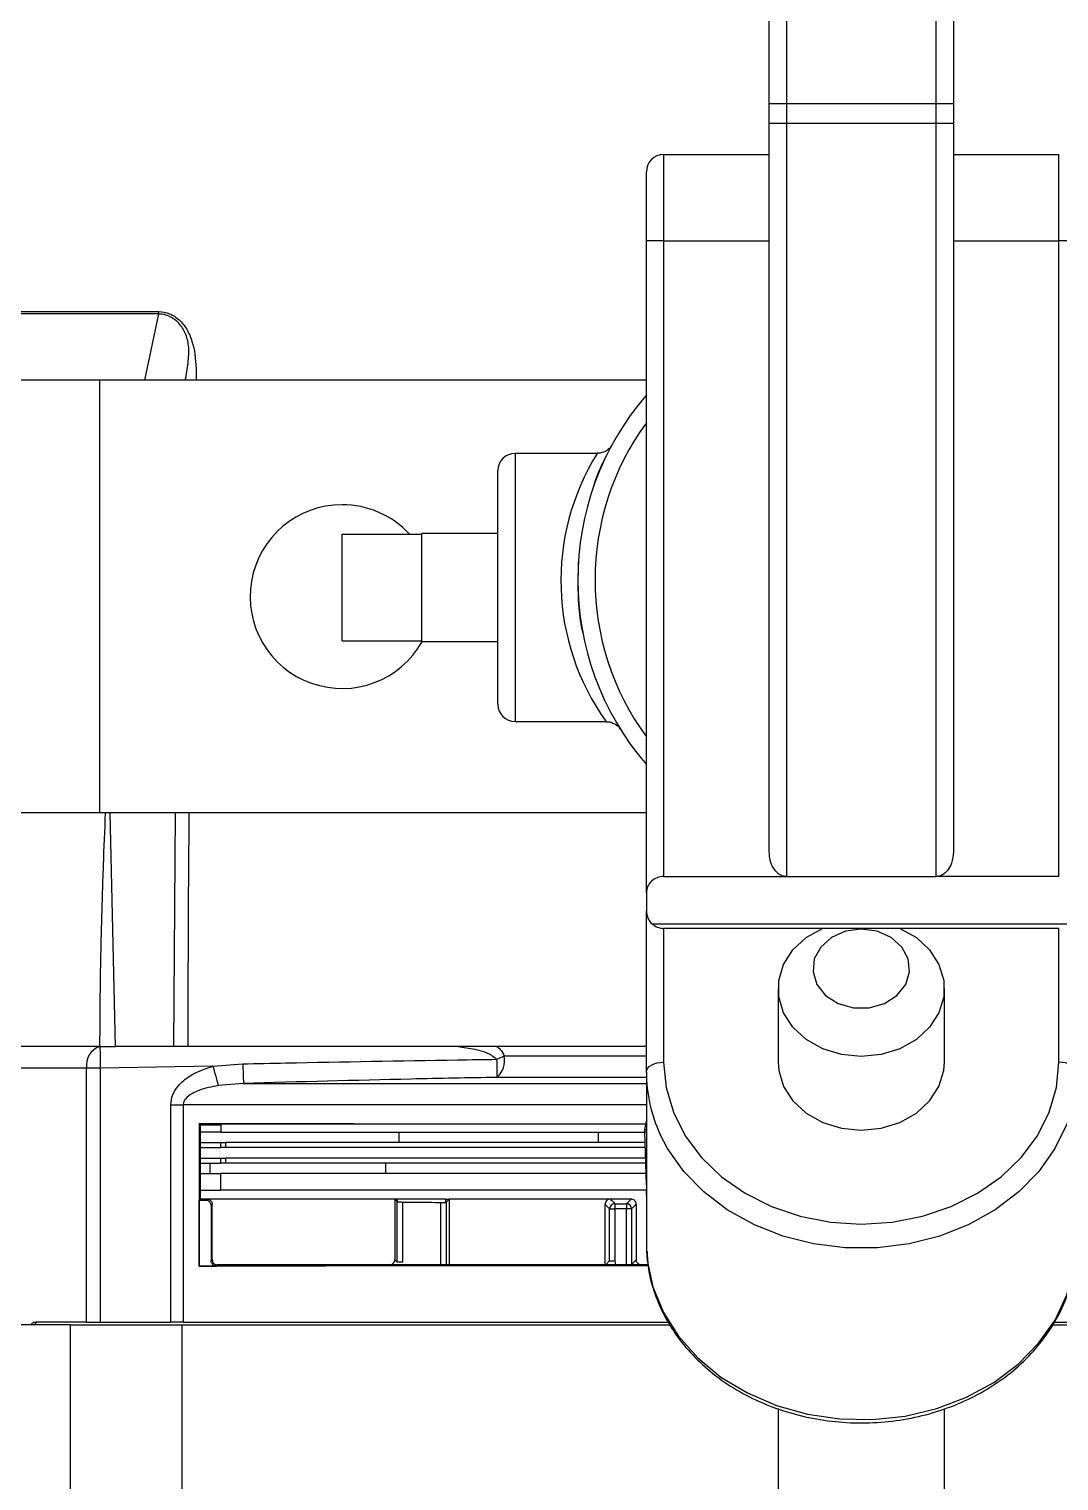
# Model space of a CAD drawing. Extents: x 16.7 to 113.1, y 4.5 to 84.5.
# Drawn here: x 51.555 to 54.531, y 68.255 to 72.45 of the extents above; entities that cross this region are included whole.
import ezdxf

# ---------------------------------------------------------------- set-up
doc = ezdxf.new("R2010")
doc.units = 0
doc.header["$MEASUREMENT"] = 0
doc.layers.add('OBJECT', color=7, linetype='CONTINUOUS')

msp = doc.modelspace()

# ---------------------------------------------------------------- linework, layer by layer
at = {"layer": 'OBJECT'}
for p, q in [((53.7437, 72.9849), (53.7437, 72.2349)), ((54.1757, 72.2349), (54.1757, 72.9849)), ((53.6937, 72.2349), (53.6937, 72.9349)), ((54.2257, 72.9349), (54.2257, 72.2349)), ((53.6937, 72.2349), (53.7437, 72.2349)), ((53.6937, 72.1782), (53.6937, 72.2349)), ((53.7437, 72.2349), (54.1757, 72.2349)), ((53.7437, 72.2349), (53.7437, 72.1782)), ((54.1757, 72.1782), (54.1757, 72.2349)), ((54.1757, 72.2349), (54.2257, 72.2349)), ((54.2257, 72.2349), (54.2257, 72.1782)), ((53.6937, 70.0731), (53.6937, 72.1782)), ((53.6937, 72.1782), (53.7437, 72.1782)), ((53.7437, 72.1782), (53.7437, 70.0016)), ((53.7437, 72.1782), (54.1757, 72.1782)), ((54.1757, 70.0016), (54.1757, 72.1782)), ((54.1757, 72.1782), (54.2257, 72.1782)), ((54.2257, 72.1782), (54.2257, 70.0731)), ((53.3887, 72.0879), (53.3887, 71.8379)), ((53.3887, 72.0879), (53.6937, 72.0879)), ((54.2257, 72.0879), (54.5307, 72.0879)), ((54.5307, 71.8379), (54.5307, 72.0879)), ((53.3387, 71.8379), (53.3387, 72.0379)), ((53.3887, 71.8379), (53.3387, 71.8379)), ((53.3387, 69.9546), (53.3387, 71.8379)), ((53.3887, 71.8379), (53.3887, 70.0016)), ((53.3887, 71.8379), (53.6937, 71.8379)), ((54.2257, 71.8379), (54.5307, 71.8379)), ((54.5307, 70.0016), (54.5307, 71.8379)), ((54.5807, 71.8379), (54.5307, 71.8379)), ((51.9295, 71.6269), (51.8891, 71.4354)), ((51.9295, 71.6269), (51.93, 71.6339)), ((51.7597, 71.4354), (50.0717, 71.4354)), ((51.7597, 70.1854), (51.7597, 71.4354)), ((53.3387, 71.4354), (51.7597, 71.4354)), ((53.1964, 71.2242), (52.9597, 71.2242)), ((52.9597, 71.2242), (52.9597, 70.4492)), ((52.9097, 70.4992), (52.9097, 71.1742)), ((52.4597, 70.6827), (52.4597, 70.9907)), ((52.4597, 70.9907), (52.6897, 70.9907)), ((52.9097, 70.9927), (52.6897, 70.9927)), ((52.6897, 70.9907), (52.6897, 70.9927)), ((52.6897, 70.8616), (52.6897, 70.9907)), ((52.6897, 70.8118), (52.6897, 70.8616)), ((52.6897, 70.6827), (52.6897, 70.8118)), ((52.4597, 70.6827), (52.6897, 70.6827)), ((52.6897, 70.6807), (52.6897, 70.6827)), ((52.6897, 70.6807), (52.9097, 70.6807)), ((52.9597, 70.4492), (53.2214, 70.4492)), ((51.7597, 70.1854), (50.0717, 70.1854)), ((53.3387, 70.1854), (51.7597, 70.1854)), ((51.8048, 69.5104), (51.7899, 70.1854)), ((51.9772, 70.1854), (51.9725, 69.5104)), ((53.3887, 70.0016), (53.7437, 70.0016)), ((53.7437, 70.0016), (54.1757, 70.0016)), ((54.5307, 70.0016), (54.1757, 70.0016)), ((53.3387, 69.9546), (53.3387, 69.9019)), ((53.3387, 69.4364), (53.3387, 69.9019)), ((53.3545, 69.8654), (54.5649, 69.8654)), ((54.5307, 69.8519), (53.3887, 69.8519)), ((53.3887, 69.8519), (53.3887, 69.4651)), ((54.5307, 69.4651), (54.5307, 69.8519)), ((53.7197, 69.6779), (53.7197, 69.4651)), ((54.1997, 69.4651), (54.1997, 69.6779)), ((51.7603, 69.5104), (51.2371, 69.5104)), ((51.9725, 69.5104), (51.8048, 69.5104)), ((53.3387, 69.5104), (52.0142, 69.5104)), ((52.9281, 69.4834), (53.3387, 69.4834)), ((51.7217, 69.4484), (51.2598, 69.4484)), ((51.7612, 69.4484), (51.7217, 69.4484)), ((51.7217, 68.7145), (51.7217, 69.4484)), ((52.0868, 69.4536), (51.7612, 69.4484)), ((51.7612, 69.4484), (51.7612, 68.7145)), ((52.0868, 69.4536), (52.1731, 69.4604)), ((53.3387, 69.4214), (52.9073, 69.4214)), ((53.3387, 69.4364), (53.3387, 69.3108)), ((52.1748, 69.404), (52.1019, 69.3978)), ((52.1748, 69.404), (53.3387, 69.404)), ((51.9646, 69.3421), (52.0008, 69.3421)), ((51.9646, 68.7145), (51.9646, 69.3421)), ((52.0008, 69.3421), (52.0008, 68.7145)), ((53.3387, 69.3421), (52.0008, 69.3421)), ((53.3387, 69.3108), (53.3387, 68.9409)), ((52.0464, 69.2879), (52.0497, 69.2845)), ((52.0464, 69.2879), (52.0464, 68.8762)), ((52.0493, 69.2845), (52.0497, 69.2845)), ((52.0493, 69.2845), (52.0493, 69.0695)), ((52.1097, 69.2633), (52.0493, 69.2633)), ((52.0497, 69.2845), (52.1097, 69.2845)), ((52.1097, 69.2873), (53.3373, 69.2873)), ((52.1097, 69.2873), (52.1097, 69.2633)), ((52.1097, 69.2633), (53.3347, 69.2633)), ((52.6249, 69.2333), (52.6249, 69.2633)), ((53.2005, 69.2333), (53.2005, 69.2633)), ((53.3347, 69.2704), (53.3387, 69.2935)), ((53.3347, 69.2648), (53.3347, 69.27)), ((53.3387, 69.2633), (53.3347, 69.2633)), ((53.3387, 69.1105), (53.3348, 69.2617)), ((52.0493, 69.2333), (52.1097, 69.2333)), ((52.0493, 69.2184), (52.1097, 69.2184)), ((52.1097, 69.2184), (52.1097, 69.2333)), ((52.1097, 69.2333), (52.1234, 69.2333)), ((52.1234, 69.2184), (52.1097, 69.2184)), ((52.1234, 69.2333), (52.1234, 69.2184)), ((53.3351, 69.2333), (52.1234, 69.2333)), ((53.3359, 69.2184), (52.1234, 69.2184)), ((52.0493, 69.1884), (52.1097, 69.1884)), ((52.0493, 69.1735), (52.1097, 69.1735)), ((52.0783, 69.1435), (52.0783, 69.1735)), ((52.1097, 69.1735), (52.1097, 69.1884)), ((52.1097, 69.1884), (52.1234, 69.1884)), ((52.1234, 69.1735), (52.1097, 69.1735)), ((52.1234, 69.1884), (52.1234, 69.1735)), ((53.3355, 69.1884), (52.1234, 69.1884)), ((53.3359, 69.1735), (52.1234, 69.1735)), ((52.5866, 69.1435), (52.5866, 69.1735)), ((52.0493, 69.1435), (52.1097, 69.1435)), ((52.1097, 69.0955), (52.1097, 69.1435)), ((53.3367, 69.1435), (52.1097, 69.1435)), ((52.0493, 69.0955), (52.1097, 69.0955)), ((53.3379, 69.0955), (52.1097, 69.0955)), ((53.3379, 69.0955), (53.3387, 69.0656)), ((52.0465, 68.8762), (52.0465, 69.0662)), ((52.0497, 69.0695), (52.0493, 69.0695)), ((52.0497, 69.0695), (52.0497, 69.0695)), ((52.0497, 69.0695), (52.0508, 69.0695)), ((52.0697, 69.0695), (52.0508, 69.0695)), ((52.0665, 69.0662), (52.0697, 69.0695)), ((52.0697, 69.0695), (52.0697, 69.0695)), ((52.0847, 69.0695), (52.0697, 69.0695)), ((52.0697, 69.0695), (52.0697, 69.0695)), ((52.0847, 69.0542), (52.0815, 69.051)), ((52.0815, 69.051), (52.0815, 68.8915)), ((52.6118, 69.0695), (52.0847, 69.0695)), ((52.0847, 69.0542), (52.0847, 69.0548)), ((52.0847, 69.0548), (52.0847, 69.0548)), ((52.0847, 68.8948), (52.0847, 69.0542)), ((52.6118, 69.0695), (52.6118, 68.8947)), ((52.6197, 69.0695), (52.6118, 69.0695)), ((52.6193, 68.8871), (52.6193, 69.0619)), ((52.6193, 69.0619), (52.6196, 69.0618)), ((52.6196, 69.0618), (52.6197, 69.0695)), ((52.7597, 69.0695), (52.6197, 69.0695)), ((52.6343, 69.0613), (52.6343, 68.8871)), ((52.7451, 68.8795), (52.7451, 69.0601)), ((52.7596, 69.0602), (52.7597, 69.0695)), ((52.7596, 69.0602), (52.7601, 69.0603)), ((52.7597, 69.0695), (52.7694, 69.0695)), ((52.7601, 69.0603), (52.7601, 68.8795)), ((53.2197, 69.0695), (52.7694, 69.0695)), ((52.7694, 69.0695), (52.7694, 68.8795)), ((53.2347, 69.0695), (53.2197, 69.0695)), ((53.2197, 68.8795), (53.2197, 69.0544)), ((53.2947, 69.0695), (53.2947, 69.0695)), ((53.3097, 69.0546), (53.2962, 69.0412)), ((53.3097, 69.0544), (53.3097, 69.0546)), ((53.3097, 69.0544), (53.3097, 68.8946)), ((53.2327, 69.0414), (53.2477, 69.0414)), ((53.2327, 68.891), (53.2327, 69.0414)), ((53.2813, 69.0412), (53.2477, 69.0414)), ((53.2477, 69.0414), (53.2477, 68.891)), ((53.2813, 68.881), (53.2813, 69.0412)), ((53.2962, 69.0412), (53.2813, 69.0412)), ((53.2962, 69.0412), (53.2962, 68.881)), ((53.3387, 68.9409), (53.3393, 68.9194)), ((52.0464, 68.8762), (52.0465, 68.8762)), ((52.0815, 68.8915), (52.0847, 68.8948)), ((52.0847, 68.8942), (52.0847, 68.8948)), ((52.0998, 68.8795), (52.0997, 68.8795)), ((52.3197, 68.8795), (52.3197, 68.8795)), ((52.3347, 68.8795), (52.3197, 68.8795)), ((52.3278, 68.8795), (52.3197, 68.8795)), ((53.3426, 68.8795), (52.3347, 68.8795)), ((52.6118, 68.8947), (52.6193, 68.8871)), ((52.6343, 68.8871), (52.6193, 68.8871)), ((53.2197, 68.878), (53.2327, 68.891)), ((53.2327, 68.891), (53.2477, 68.891)), ((53.2477, 68.891), (53.2496, 68.8795)), ((53.3097, 68.8944), (53.3097, 68.8946)), ((51.7217, 68.7145), (51.5747, 68.7145)), ((51.7217, 68.7145), (51.7612, 68.7145)), ((51.7612, 68.7145), (51.9646, 68.7145)), ((52.0008, 68.7145), (53.401, 68.7145)), ((54.5188, 68.7145), (55.9187, 68.7145)), ((51.6748, 68.7064), (51.5228, 68.7064)), ((51.6748, 68.1264), (51.6748, 68.7064)), ((51.6748, 68.7064), (51.9981, 68.7064)), ((51.9981, 68.1264), (51.9981, 68.7064)), ((51.9981, 68.7064), (53.4066, 68.7064)), ((54.5136, 68.7064), (55.9214, 68.7064)), ((53.7197, 68.4645), (53.7197, 67.9061)), ((54.1997, 67.9061), (54.1997, 68.4638))]:
    msp.add_line(p, q, dxfattribs=at)
at = {"layer": 'OBJECT', "flags": 128}
for points in [[(54.0715, 69.8519), (54.1189, 69.8251), (54.1572, 69.7896), (54.1841, 69.7476), (54.198, 69.7016), (54.198, 69.6542), (54.1841, 69.6082), (54.1572, 69.5662), (54.1189, 69.5308), (54.0713, 69.5038), (54.0172, 69.487), (53.9597, 69.4813), (53.9023, 69.487), (53.8482, 69.5038), (53.8006, 69.5308), (53.7622, 69.5662), (53.7353, 69.6082), (53.7215, 69.6542), (53.7215, 69.7016), (53.7353, 69.7476), (53.7622, 69.7896), (53.8006, 69.8251), (53.848, 69.8519)], [(53.9597, 69.8499), (53.9143, 69.8437), (53.8737, 69.8258), (53.8425, 69.798), (53.824, 69.7634), (53.8202, 69.7258), (53.8315, 69.6892), (53.8567, 69.6576), (53.8931, 69.6344), (53.9367, 69.6222), (53.9828, 69.6222), (54.0264, 69.6344), (54.0627, 69.6576), (54.0879, 69.6892), (54.0992, 69.7258), (54.0954, 69.7634), (54.0769, 69.798), (54.0457, 69.8258), (54.0052, 69.8437), (53.9597, 69.8499)], [(53.3387, 69.4364), (53.3397, 69.442), (53.3425, 69.4474), (53.3472, 69.4524), (53.3534, 69.4567), (53.3609, 69.4603), (53.3696, 69.4629), (53.379, 69.4646), (53.3887, 69.4651)], [(53.3887, 69.4651), (53.3958, 69.3919), (53.4167, 69.3206), (53.451, 69.2528), (53.4978, 69.1902), (53.556, 69.1344), (53.6241, 69.0867), (53.7005, 69.0484), (53.7833, 69.0203), (53.8704, 69.0031), (53.9597, 68.9974), (54.0491, 69.0031), (54.1362, 69.0203), (54.219, 69.0484), (54.2954, 69.0867), (54.3635, 69.1344), (54.4217, 69.1902), (54.4685, 69.2528), (54.5028, 69.3206), (54.5237, 69.3919), (54.5307, 69.4651)], [(53.7197, 69.4651), (53.7215, 69.4414), (53.7353, 69.3954), (53.7622, 69.3534), (53.8006, 69.318), (53.8482, 69.291), (53.9023, 69.2742), (53.9597, 69.2685)], [(53.9597, 69.2685), (54.0172, 69.2742), (54.0713, 69.291), (54.1189, 69.318), (54.1572, 69.3534), (54.1841, 69.3954), (54.198, 69.4414), (54.1997, 69.4651)], [(54.5807, 69.4364), (54.5798, 69.442), (54.5769, 69.4474), (54.5723, 69.4524), (54.5661, 69.4567), (54.5585, 69.4603), (54.5499, 69.4629), (54.5405, 69.4646), (54.5307, 69.4651)], [(52.0868, 69.4536), (52.0892, 69.4447), (52.0916, 69.4359), (52.0939, 69.4276), (52.096, 69.4198), (52.0979, 69.4128), (52.0995, 69.4067), (52.1009, 69.4017), (52.1019, 69.3978)], [(54.563, 69.3158), (54.5531, 69.2865), (54.5192, 69.2157), (54.4728, 69.1499), (54.415, 69.0904), (54.3469, 69.0387), (54.2702, 68.9959), (54.1866, 68.9629), (54.0979, 68.9405), (54.0061, 68.9292), (53.9133, 68.9292), (53.8215, 68.9405), (53.7329, 68.9629), (53.6492, 68.9959), (53.5725, 69.0387), (53.5045, 69.0904), (53.4466, 69.1499), (53.4002, 69.2157), (53.379, 69.2562)], [(52.0465, 69.0662), (52.0488, 69.0685), (52.0497, 69.0695)], [(52.6118, 69.0695), (52.6123, 69.0691), (52.6132, 69.0681), (52.615, 69.0663), (52.6168, 69.0644), (52.6177, 69.0635), (52.6193, 69.0619)], [(52.7694, 69.0695), (52.7689, 69.069), (52.7667, 69.0668), (52.7656, 69.0657), (52.7645, 69.0647), (52.7623, 69.0625), (52.7612, 69.0614), (52.7601, 69.0603)], [(53.2327, 69.0414), (53.2283, 69.0459), (53.2234, 69.0507), (53.2197, 69.0544)], [(53.2347, 69.0695), (53.2355, 69.0687), (53.2386, 69.0656), (53.2434, 69.0608), (53.2478, 69.0564)], [(53.2478, 69.0564), (53.2478, 69.056), (53.2478, 69.0551), (53.2478, 69.0537), (53.2477, 69.0519), (53.2477, 69.0496), (53.2477, 69.047), (53.2477, 69.0443), (53.2477, 69.0414)], [(53.2478, 69.0564), (53.2778, 69.0562), (53.2813, 69.0562)], [(53.2813, 69.0562), (53.2817, 69.0566), (53.2849, 69.0597), (53.2898, 69.0646), (53.2947, 69.0695)], [(53.2813, 69.0562), (53.2813, 69.0558), (53.2813, 69.0549), (53.2813, 69.0535), (53.2813, 69.0517), (53.2813, 69.0494), (53.2813, 69.0468), (53.2813, 69.0441), (53.2813, 69.0412)], [(53.3393, 68.9194), (53.3415, 68.8927), (53.3577, 68.8162), (53.3879, 68.7425), (53.4314, 68.6735), (53.4873, 68.6107), (53.5541, 68.5557), (53.6305, 68.5096), (53.7145, 68.4735), (53.8042, 68.4484), (53.8976, 68.4347), (53.9924, 68.4329), (54.0864, 68.4429), (54.1775, 68.4645), (54.2635, 68.4972), (54.3424, 68.5403), (54.4124, 68.5927), (54.4719, 68.6532), (54.5194, 68.7204), (54.5538, 68.7928), (54.5744, 68.8686), (54.5807, 68.9409)], [(52.0997, 68.8795), (52.0989, 68.8787), (52.0965, 68.8763)]]:
    msp.add_lwpolyline(points, dxfattribs=at)
at = {"layer": 'OBJECT'}
for centre, radius, start, end in [((53.3887, 72.0379), 0.05, 90, 180), ((53.9597, 70.8589), 0.819, 139.3094, 220.6906), ((53.9597, 70.8589), 0.769, 143.8565, 216.1435), ((52.9597, 71.1742), 0.05, 90, 180), ((53.7915, 70.8562), 0.6997, 148.268, 215.4449), ((52.4597, 70.8104), 0.2655, 90, 330.7571), ((52.4597, 70.8104), 0.2655, 42.773, 90), ((52.9597, 70.4992), 0.05, 180, 270), ((53.3887, 69.9019), 0.05, 180, 226.8214), ((53.3887, 69.9019), 0.05, 226.8214, 270), ((51.7765, 69.4573), 0.0556, 107.1156, 189.1916), ((101.0701, 70.2864), 49.316, 180.9016, 180.97362), ((52.7508, 69.852), 0.4091, 292.3442, 295.6976), ((65.5406, 69.6984), 12.6363, 181.01937, 181.25597), ((52.8632, 69.4708), 0.0662, 311.8358, 10.9779), ((69.0542, 69.9271), 16.8876, 181.58369, 181.77508), ((53.7688, 69.4379), 0.4301, 180.2015, 204.9991), ((53.4547, 69.27), 0.12, 179.8086, 180), ((53.4547, 69.2648), 0.12, 180, 180.7501), ((53.4547, 69.2648), 0.12, 180.7501, 181.5), ((53.2477, 69.0414), 0.015, 89.7105, 179.9532), ((53.2812, 69.0412), 0.015, 0.0453, 89.6349)]:
    msp.add_arc(centre, radius, start, end, dxfattribs=at)
for centre, major_axis, ratio, start_param, end_param in [((53.3887, 69.9546), (0.05, 0), 0.938361, 1.570796, 3.141593), ((52.8413, 67.2008), (2.3412, 0), 0.904333, 1.356713, 1.358461)]:
    msp.add_ellipse(centre, major_axis=major_axis, ratio=ratio, start_param=start_param, end_param=end_param, dxfattribs=at)
for points, knots in [([(51.9295, 71.6269), (51.824, 71.6269), (51.6129, 71.6268), (51.4379, 71.6269), (51.3503, 71.6269)], [0, 0, 0, 0, 0.499778, 1, 1, 1, 1]), ([(51.3509, 71.6339), (51.4384, 71.634), (51.6134, 71.634), (51.8244, 71.634), (51.93, 71.6339)], [0, 0, 0, 0, 0.5000027, 1, 1, 1, 1]), ([(52.0068, 71.4354), (52.0072, 71.4374), (52.0107, 71.4561), (52.0163, 71.4911), (52.0182, 71.5375), (52.0084, 71.5704), (51.9966, 71.5905), (51.986, 71.6028), (51.9731, 71.6133), (51.9589, 71.6213), (51.9438, 71.6262), (51.9338, 71.6267), (51.9295, 71.6269)], [0, 0, 0, 0, 0.0239696, 0.221866, 0.4128516, 0.5596247, 0.6263244, 0.7067857, 0.7716437, 0.8534734, 0.9365365, 1, 1, 1, 1]), ([(51.93, 71.6339), (51.9404, 71.6326), (51.9614, 71.6299), (51.9895, 71.6113), (52.0124, 71.5837), (52.0321, 71.5367), (52.0383, 71.4849), (52.038, 71.447), (52.0379, 71.4354)], [0, 0, 0, 0, 0.1454038, 0.2910572, 0.4333395, 0.582158, 0.8724627, 1, 1, 1, 1]), ([(53.1864, 71.1268), (53.1872, 71.1298), (53.1989, 71.1709), (53.2185, 71.2069), (53.2347, 71.2402), (53.238, 71.2462), (53.2397, 71.2492)], [0, 0, 0, 0, 0.03785, 0.511788, 0.755951, 1, 1, 1, 1]), ([(53.2317, 71.2393), (53.2301, 71.2376), (53.2245, 71.2318), (53.2122, 71.2255), (53.2014, 71.2248), (53.1963, 71.2245)], [0, 0, 0, 0, 0.179336, 0.61954, 1, 1, 1, 1]), ([(53.1554, 70.7064), (53.1548, 70.7093), (53.1491, 70.7345), (53.1405, 70.8031), (53.142, 70.8686), (53.143, 70.9095)], [0, 0, 0, 0, 0.0484014, 0.4076006, 1, 1, 1, 1]), ([(53.2214, 70.4488), (53.2246, 70.4488), (53.2317, 70.4489), (53.2417, 70.4456), (53.2498, 70.4413), (53.2537, 70.4379), (53.2552, 70.4367)], [0, 0, 0, 0, 0.258862, 0.576505, 0.843013, 1, 1, 1, 1]), ([(53.2643, 70.4262), (53.2645, 70.426), (53.2652, 70.4249), (53.2637, 70.4271), (53.2585, 70.4361), (53.2557, 70.4409)], [0, 0, 0, 0, 0.078613, 0.511418, 1, 1, 1, 1]), ([(51.7603, 69.5104), (51.7605, 69.5653), (51.761, 69.6802), (51.7647, 69.8548), (51.7699, 70.0249), (51.7743, 70.135), (51.7764, 70.1854)], [0, 0, 0, 0, 0.24402, 0.510283, 0.77599, 1, 1, 1, 1]), ([(52.0174, 70.1854), (52.0169, 70.1395), (52.0156, 70.0041), (52.0145, 69.7791), (52.0143, 69.6), (52.0142, 69.5104)], [0, 0, 0, 0, 0.2038318, 0.6019161, 1, 1, 1, 1]), ([(53.7437, 70.0016), (53.7393, 70.0021), (53.7304, 70.0031), (53.7173, 70.0112), (53.7046, 70.026), (53.6954, 70.0479), (53.6943, 70.0649), (53.6937, 70.0731)], [0, 0, 0, 0, 0.138343, 0.27604, 0.470202, 0.74205, 1, 1, 1, 1]), ([(54.2257, 70.0731), (54.2247, 70.0619), (54.2231, 70.043), (54.2114, 70.0211), (54.1988, 70.0086), (54.1866, 70.0025), (54.1789, 70.0018), (54.1757, 70.0016)], [0, 0, 0, 0, 0.350281, 0.585229, 0.760499, 0.899707, 1, 1, 1, 1]), ([(51.7603, 69.5104), (51.766, 69.5104), (51.7773, 69.5104), (51.7934, 69.5104), (51.8025, 69.5104), (51.8048, 69.5104)], [0, 0, 0, 0, 0.425023, 0.850044, 1, 1, 1, 1]), ([(52.0142, 69.5104), (52.0109, 69.5104), (52.0019, 69.5104), (51.9873, 69.5104), (51.9766, 69.5104), (51.9725, 69.5104)], [0, 0, 0, 0, 0.263884, 0.723096, 1, 1, 1, 1]), ([(52.9063, 69.4736), (52.9016, 69.4774), (52.8817, 69.4934), (52.8397, 69.5034), (52.8048, 69.5082), (52.7888, 69.5104)], [0, 0, 0, 0, 0.142492, 0.608092, 1, 1, 1, 1]), ([(52.9067, 69.5104), (52.9102, 69.5078), (52.9194, 69.5008), (52.9248, 69.4901), (52.9281, 69.4834)], [0, 0, 0, 0, 0.3727138, 1, 1, 1, 1]), ([(52.1731, 69.4604), (52.2144, 69.4613), (52.421, 69.4656), (52.6654, 69.4701), (52.8685, 69.4731), (52.9063, 69.4736)], [0, 0, 0, 0, 0.169099, 0.845499, 1, 1, 1, 1]), ([(51.9646, 69.3421), (51.9659, 69.352), (51.9683, 69.3718), (51.9883, 69.4016), (52.0266, 69.4333), (52.064, 69.4459), (52.0868, 69.4536)], [0, 0, 0, 0, 0.167941, 0.334633, 0.594445, 1, 1, 1, 1]), ([(52.9073, 69.4214), (52.8247, 69.4198), (52.5805, 69.415), (52.3363, 69.4084), (52.1748, 69.404)], [0, 0, 0, 0, 0.33844, 1, 1, 1, 1]), ([(52.1019, 69.3978), (52.0829, 69.3941), (52.0573, 69.3891), (52.0258, 69.3748), (52.0101, 69.364), (52.0024, 69.3517), (52.0008, 69.3457), (52.0008, 69.3426), (52.0008, 69.3421)], [0, 0, 0, 0, 0.476054, 0.640497, 0.854535, 0.926507, 0.987724, 1, 1, 1, 1]), ([(52.0464, 69.2879), (52.1522, 69.2878), (52.3641, 69.2877), (52.7086, 69.2875), (53.0337, 69.2874), (53.2475, 69.2873), (53.3377, 69.2873)], [0, 0, 0, 0, 0.267888, 0.536631, 0.804519, 1, 1, 1, 1]), ([(52.0465, 69.0662), (52.0494, 69.0662), (52.0553, 69.0662), (52.062, 69.0662), (52.0657, 69.0662), (52.0665, 69.0662)], [0, 0, 0, 0, 0.44189, 0.883774, 1, 1, 1, 1]), ([(52.0697, 69.0695), (52.0685, 69.0695), (52.0619, 69.0695), (52.0552, 69.0695), (52.0497, 69.0695)], [0, 0, 0, 0, 0.1730775, 1, 1, 1, 1]), ([(52.0815, 69.051), (52.0814, 69.0525), (52.0811, 69.0555), (52.0791, 69.0596), (52.0761, 69.063), (52.0718, 69.0657), (52.0684, 69.066), (52.0665, 69.0662)], [0, 0, 0, 0, 0.172261, 0.344036, 0.527768, 0.740235, 1, 1, 1, 1]), ([(52.0697, 69.0695), (52.0713, 69.0693), (52.0743, 69.0691), (52.0789, 69.0667), (52.0825, 69.0629), (52.0844, 69.0585), (52.0846, 69.0558), (52.0847, 69.0547)], [0, 0, 0, 0, 0.209426, 0.41817, 0.637117, 0.857381, 1, 1, 1, 1]), ([(52.0847, 69.0547), (52.0847, 69.0546), (52.0847, 69.0544), (52.0847, 69.0543), (52.0847, 69.0542)], [0, 0, 0, 0, 0.756227, 1, 1, 1, 1]), ([(52.6196, 69.0618), (52.6201, 69.0618), (52.6211, 69.0617), (52.6246, 69.0615), (52.6291, 69.0614), (52.6325, 69.0614), (52.6343, 69.0613)], [0, 0, 0, 0, 0.2461302, 0.4922535, 0.7383508, 1, 1, 1, 1]), ([(52.6343, 69.0613), (52.6528, 69.0611), (52.6839, 69.0608), (52.7208, 69.0604), (52.7393, 69.0602), (52.7451, 69.0601)], [0, 0, 0, 0, 0.499117, 0.842425, 1, 1, 1, 1]), ([(52.7451, 69.0601), (52.7468, 69.0601), (52.7502, 69.0601), (52.7546, 69.0601), (52.758, 69.0601), (52.7591, 69.0602), (52.7596, 69.0602)], [0, 0, 0, 0, 0.25593, 0.512166, 0.768479, 1, 1, 1, 1]), ([(53.2347, 69.0695), (53.2335, 69.0694), (53.2307, 69.0692), (53.2264, 69.0673), (53.2227, 69.0639), (53.2202, 69.0594), (53.2199, 69.0561), (53.2197, 69.0544)], [0, 0, 0, 0, 0.154512, 0.370359, 0.58189, 0.790898, 1, 1, 1, 1]), ([(53.2947, 69.0695), (53.2922, 69.0695), (53.2822, 69.0695), (53.2622, 69.0695), (53.2447, 69.0695), (53.2347, 69.0695)], [0, 0, 0, 0, 0.125776, 0.500813, 1, 1, 1, 1]), ([(53.3097, 69.0546), (53.3097, 69.0557), (53.3095, 69.0584), (53.3077, 69.0626), (53.3043, 69.0665), (53.2997, 69.069), (53.2964, 69.0694), (53.2947, 69.0695)], [0, 0, 0, 0, 0.139108, 0.354907, 0.570672, 0.785286, 1, 1, 1, 1]), ([(53.3407, 68.9185), (53.3415, 68.9019), (53.3437, 68.8608), (53.3614, 68.7967), (53.3913, 68.7277), (53.433, 68.6631), (53.4851, 68.604), (53.5467, 68.5516), (53.6167, 68.507), (53.6937, 68.471), (53.776, 68.4444), (53.8621, 68.4278), (53.9502, 68.4214), (54.0386, 68.4256), (54.1254, 68.44), (54.2089, 68.4646), (54.2875, 68.4989), (54.3596, 68.5422), (54.4235, 68.5936), (54.4781, 68.6522), (54.522, 68.7168), (54.5547, 68.7858), (54.5741, 68.8579), (54.5823, 68.9103), (54.5803, 68.9379), (54.58, 68.941)], [0, 0, 0, 0, 0.0307186, 0.0759109, 0.1211528, 0.1665302, 0.2120877, 0.2578266, 0.303719, 0.3497253, 0.3958087, 0.4419419, 0.4881084, 0.5343005, 0.5805154, 0.6267501, 0.6729965, 0.719237, 0.7654402, 0.8115602, 0.8575413, 0.9033322, 0.9489061, 0.99428, 1, 1, 1, 1]), ([(52.3348, 68.8764), (52.3132, 68.8764), (52.27, 68.8763), (52.2063, 68.8763), (52.1313, 68.8762), (52.0786, 68.8762), (52.0464, 68.8762)], [0, 0, 0, 0, 0.218765, 0.43753, 0.656295, 1, 1, 1, 1]), ([(52.0465, 68.8762), (52.0581, 68.8762), (52.0748, 68.8762), (52.0915, 68.8763), (52.0965, 68.8763)], [0, 0, 0, 0, 0.701382, 1, 1, 1, 1]), ([(52.0965, 68.8763), (52.0944, 68.8765), (52.0903, 68.877), (52.0856, 68.8807), (52.0826, 68.8852), (52.0816, 68.889), (52.0815, 68.8911), (52.0815, 68.8915)], [0, 0, 0, 0, 0.292379, 0.559789, 0.754512, 0.950188, 1, 1, 1, 1]), ([(52.0847, 68.8948), (52.0847, 68.8947), (52.0847, 68.8945), (52.0847, 68.8943), (52.0847, 68.8942)], [0, 0, 0, 0, 0.6344867, 1, 1, 1, 1]), ([(52.0847, 68.8942), (52.0849, 68.8926), (52.0853, 68.8892), (52.0882, 68.8845), (52.0924, 68.8811), (52.0966, 68.8797), (52.0989, 68.8796), (52.0997, 68.8795)], [0, 0, 0, 0, 0.220251, 0.440262, 0.662932, 0.885711, 1, 1, 1, 1]), ([(52.3197, 68.8795), (52.3034, 68.8795), (52.2657, 68.8795), (52.1918, 68.8795), (52.1356, 68.8795), (52.0998, 68.8795)], [0, 0, 0, 0, 0.2183231, 0.5030555, 1, 1, 1, 1]), ([(53.3441, 68.8767), (53.2692, 68.8767), (53.1037, 68.8767), (52.8515, 68.8766), (52.5878, 68.8765), (52.4191, 68.8764), (52.3348, 68.8764)], [0, 0, 0, 0, 0.21259, 0.470148, 0.735074, 1, 1, 1, 1]), ([(52.5968, 68.8795), (52.5986, 68.8797), (52.6022, 68.8801), (52.6069, 68.8831), (52.6103, 68.8874), (52.6117, 68.8916), (52.6118, 68.894), (52.6118, 68.8947)], [0, 0, 0, 0, 0.238416, 0.477119, 0.706238, 0.916874, 1, 1, 1, 1]), ([(53.2962, 68.881), (53.3006, 68.8853), (53.305, 68.8897), (53.3097, 68.8944), (53.3097, 68.8944)], [0, 0, 0, 0, 0.999969, 1, 1, 1, 1]), ([(53.3247, 68.8795), (53.3236, 68.8796), (53.3209, 68.8798), (53.3167, 68.8815), (53.3128, 68.8849), (53.3102, 68.8894), (53.3099, 68.8928), (53.3097, 68.8944)], [0, 0, 0, 0, 0.139019, 0.354778, 0.570512, 0.785205, 1, 1, 1, 1]), ([(51.5614, 68.7064), (51.5615, 68.7067), (51.5622, 68.7085), (51.565, 68.7114), (51.5695, 68.7141), (51.573, 68.7144), (51.5747, 68.7145)], [0, 0, 0, 0, 0.044433, 0.306601, 0.667852, 1, 1, 1, 1]), ([(51.5847, 68.7145), (51.5822, 68.7142), (51.5783, 68.7137), (51.5736, 68.7103), (51.572, 68.7075), (51.5713, 68.7064)], [0, 0, 0, 0, 0.496609, 0.793918, 1, 1, 1, 1]), ([(52.0008, 68.7145), (51.9952, 68.7145), (51.9841, 68.7145), (51.9711, 68.7145), (51.9646, 68.7145)], [0, 0, 0, 0, 0.5, 1, 1, 1, 1])]:
    msp.add_open_spline(points, degree=3, knots=knots, dxfattribs=at)

doc.saveas('drawing.dxf')
